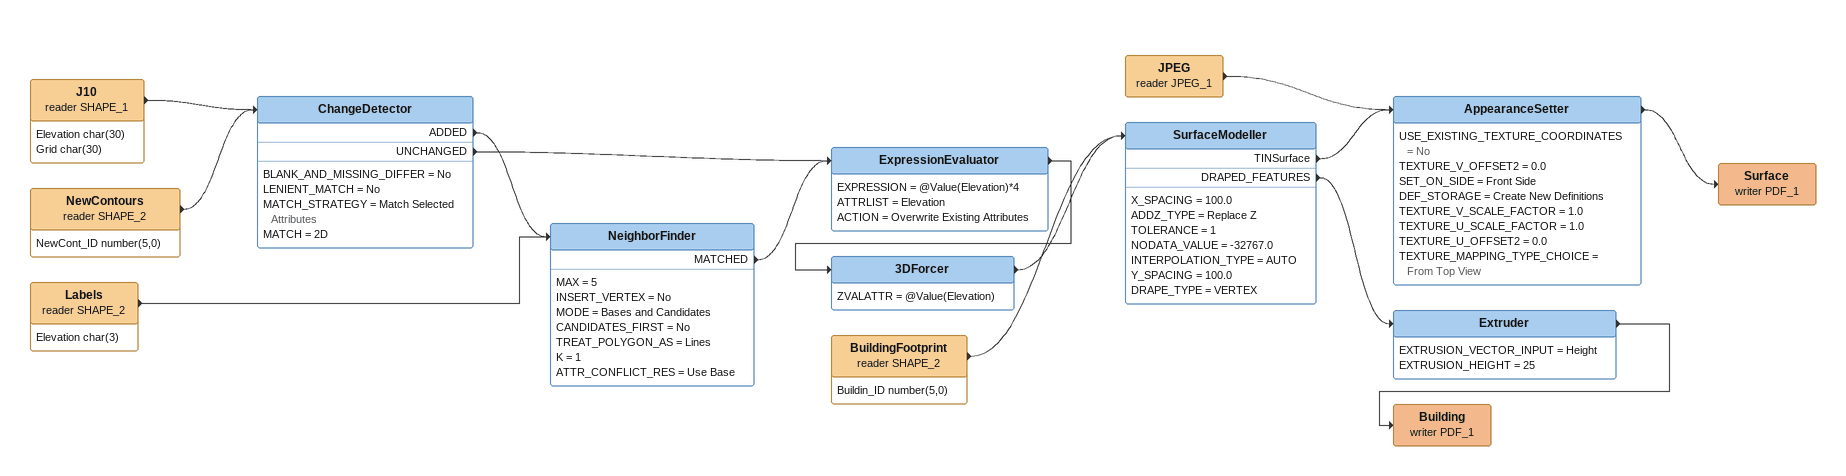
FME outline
J10 (reader SHAPE_1)
    attributes: Elevation char(30), Grid char(30)
    -> ChangeDetector
NewContours (reader SHAPE_2)
    attributes: NewCont_ID number(5,0)
    -> ChangeDetector
ChangeDetector
    BLANK_AND_MISSING_DIFFER = No
    LENIENT_MATCH = No
    MATCH_STRATEGY = Match Selected Attributes
    MATCH = 2D
    ADDED -> NeighborFinder
    UNCHANGED -> ExpressionEvaluator
Labels (reader SHAPE_2)
    attributes: Elevation char(3)
    -> NeighborFinder
NeighborFinder
    MAX = 5
    INSERT_VERTEX = No
    MODE = Bases and Candidates
    CANDIDATES_FIRST = No
    TREAT_POLYGON_AS = Lines
    K = 1
    ATTR_CONFLICT_RES = Use Base
    MATCHED -> ExpressionEvaluator
ExpressionEvaluator
    EXPRESSION = @Value(Elevation)*4
    ATTRLIST = Elevation
    ACTION = Overwrite Existing Attributes
    -> 3DForcer
3DForcer
    ZVALATTR = @Value(Elevation)
    -> SurfaceModeller
BuildingFootprint (reader SHAPE_2)
    attributes: Buildin_ID number(5,0)
    -> SurfaceModeller
SurfaceModeller
    X_SPACING = 100.0
    ADDZ_TYPE = Replace Z
    TOLERANCE = 1
    NODATA_VALUE = -32767.0
    INTERPOLATION_TYPE = AUTO
    Y_SPACING = 100.0
    DRAPE_TYPE = VERTEX
    TINSurface -> AppearanceSetter
    DRAPED_FEATURES -> Extruder
Extruder
    EXTRUSION_VECTOR_INPUT = Height
    EXTRUSION_HEIGHT = 25
    -> Building (writer PDF_1)
Building (writer PDF_1)
JPEG (reader JPEG_1)
    -> AppearanceSetter
AppearanceSetter
    USE_EXISTING_TEXTURE_COORDINATES = No
    TEXTURE_V_OFFSET2 = 0.0
    SET_ON_SIDE = Front Side
    DEF_STORAGE = Create New Definitions
    TEXTURE_V_SCALE_FACTOR = 1.0
    TEXTURE_U_SCALE_FACTOR = 1.0
    TEXTURE_U_OFFSET2 = 0.0
    TEXTURE_MAPPING_TYPE_CHOICE = From Top View
    -> Surface (writer PDF_1)
Surface (writer PDF_1)
